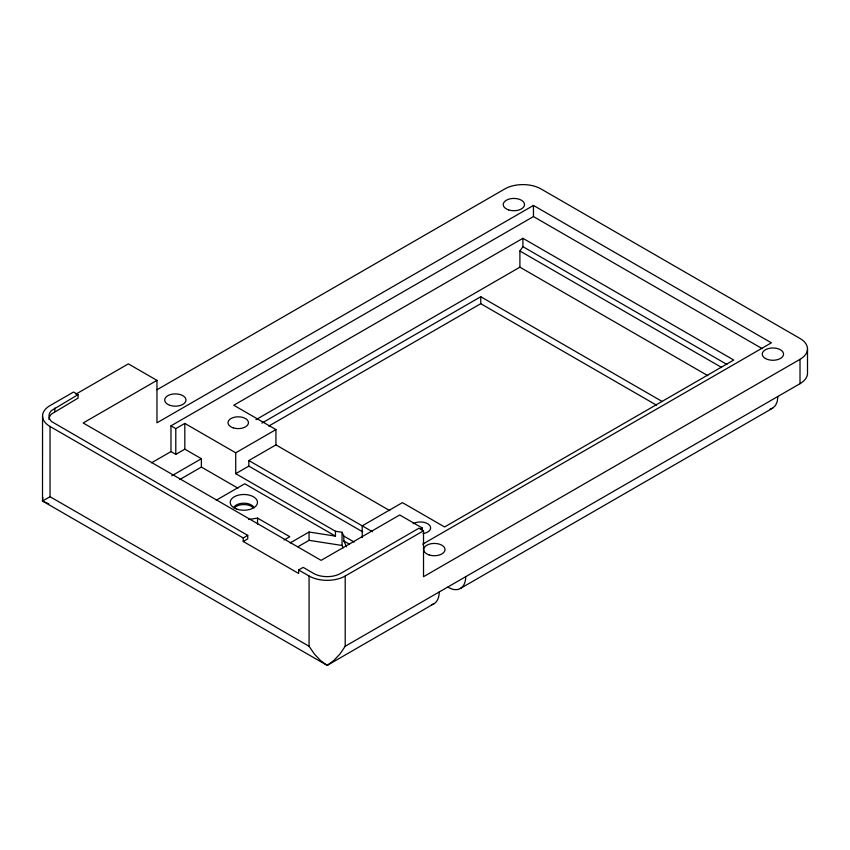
<?xml version="1.0" encoding="UTF-8"?>
<svg xmlns="http://www.w3.org/2000/svg" width="850" height="850" viewBox="0 0 850 850"><rect width="100%" height="100%" fill="white"/><g stroke="black" fill="none" stroke-linecap="round" stroke-linejoin="round"><path stroke-width="1.27" d="M439.206 591.993A25.744 14.864 60 0 1 433.957 603.734L327.165 665.401L42.5 501.043L42.553 416.033M179.732 479.57L201.386 467.064L201.386 458.724L184.822 449.161L184.822 423.417L235.726 452.806L275.931 429.59L275.931 444.89L389.789 510.627M257.561 524.046L257.561 518.107L248.678 519.488M297.946 546.752L309.06 540.334L309.071 532.026L335.453 536.116L335.453 531.25L235.726 473.673L235.726 452.806M48.843 503.88L42.5 501.043L42.893 497.558M777.878 396.461L777.272 401.508L775.476 405.514L772.629 408.191L460.456 588.434A25.277 14.599 60 0 1 452.434 589.199L447.791 587.212M807.5 348.904L807.5 373.246A25.553 14.758 0 0 1 800.009 383.679L345.206 646.266L339.926 654.032L333.774 660.546L327.165 665.401L320.535 660.535L314.373 654.022L309.071 646.266L50.033 496.719L50.033 426.466A25.553 14.758 0 0 1 50.033 405.599L73.536 392.031L78.051 394.634L78.051 398.119L51.553 413.993A19.114 11.039 0 0 0 48.992 419.507M255.977 419.677L519.903 267.176L519.903 251.005L522.909 246.659L522.909 238.308L733.752 360.039L444.603 526.968L402.433 502.626L362.228 525.842L362.228 537.582M78.051 394.634L51.553 410.507A19.114 11.039 0 0 0 51.553 421.547L247.743 535.383L247.743 538.868L243.227 541.471L243.227 537.997L50.033 426.466M50.033 496.719L42.5 501.043M75.82 394.188L128.35 363.864L156.963 380.375L156.963 422.811L533.46 205.445L771.396 342.816L422.673 544.159M156.963 380.375L83.172 422.981L321.109 560.362L399.723 514.972L422.312 528.02L422.312 530.666M157.048 389.725L504.847 188.923A25.553 14.758 0 0 1 540.983 188.923L800.009 338.47A25.553 14.758 0 0 1 800.009 359.337L800.009 383.679M151.566 462.793L170.967 451.594L170.967 425.85L533.46 216.569L762.206 348.638M170.967 425.85L175.791 428.634L184.822 423.417M522.909 238.308L233.771 405.248L275.931 429.59M170.967 451.594L175.791 454.378L184.822 449.161M261.864 423.109L480.749 296.735L662.299 401.561M171.753 475.83L201.386 458.724M268.738 426.094L480.749 303.694L656.551 405.195M362.674 531.845L248.827 466.108L248.827 460.541L275.931 444.89M235.726 473.673L248.827 466.108M216.272 500.214L244.758 483.756L335.453 536.116M243.227 537.997L247.743 535.383M284.134 539.984L289.786 536.722L257.561 518.107M290.169 542.927L309.071 532.026M243.227 541.471L298.647 573.474L298.647 569.989L303.163 567.386L313.586 573.399A19.168 11.071 0 0 0 340.691 573.399L419.007 528.19L423.523 530.793L423.523 576.704L800.009 359.337M420.389 529.125L422.312 528.02M298.647 569.989L309.071 576.013A25.553 14.758 0 0 0 345.206 576.013L423.523 530.793M770.164 408.967L772.629 408.191M335.453 531.25L342.051 532.281L343.825 536.084L343.825 540.951L346.556 546.816M309.06 540.334L342.051 545.456L343.156 547.836M522.909 246.659L726.878 364.416M519.903 251.005L721.576 367.434M519.903 267.176L707.827 375.668M248.827 460.541L372.406 531.717M343.825 536.084L354.174 542.066M343.825 540.951L349.509 544.234M201.386 467.064L237.915 488.155M327.154 664.434L327.165 665.401M533.46 205.445L533.46 216.569M480.749 296.735L480.749 303.694M345.206 576.013L345.206 646.266M342.051 532.281L342.051 545.456M309.071 576.013L309.071 646.266M175.791 428.634L175.791 454.378M54.857 408.032L54.857 411.506M233.569 507.737A10.646 6.152 0 0 1 243.854 503.179A10.646 6.152 0 0 1 254.139 507.726M413.164 523.696A10.221 5.897 0 0 1 429.25 524.918A10.221 5.897 0 0 1 423.045 533.577M234.632 507.631A10.646 6.152 0 0 1 253.077 507.631M465.704 576.693A25.734 14.864 60 0 1 460.456 588.434M433.957 603.734A25.277 14.588 60 0 1 431.556 604.69M765.372 358.466A10.646 6.152 0 0 0 783.19 355.714A10.646 6.152 0 0 0 770.153 348.181A10.646 6.152 0 0 0 765.372 358.466M508.555 209.897A10.646 6.152 0 0 0 524.524 204.574A10.646 6.152 0 0 0 508.555 199.251A10.646 6.152 0 0 0 508.555 209.897M233.123 427.816A10.221 5.897 0 0 0 248.455 422.705A10.221 5.897 0 0 0 233.123 417.594A10.221 5.897 0 0 0 233.123 427.816M237.044 509.182A13.632 7.873 0 0 0 257.486 502.371A13.632 7.873 0 0 0 237.044 495.55A13.632 7.873 0 0 0 237.044 509.182M170.011 405.354A10.646 6.152 0 0 0 185.98 400.031A10.646 6.152 0 0 0 170.011 394.708A10.646 6.152 0 0 0 170.011 405.354M429.038 554.901A10.646 6.152 0 0 0 445.007 549.578A10.646 6.152 0 0 0 429.038 544.255A10.646 6.152 0 0 0 429.038 554.901"/></g></svg>
